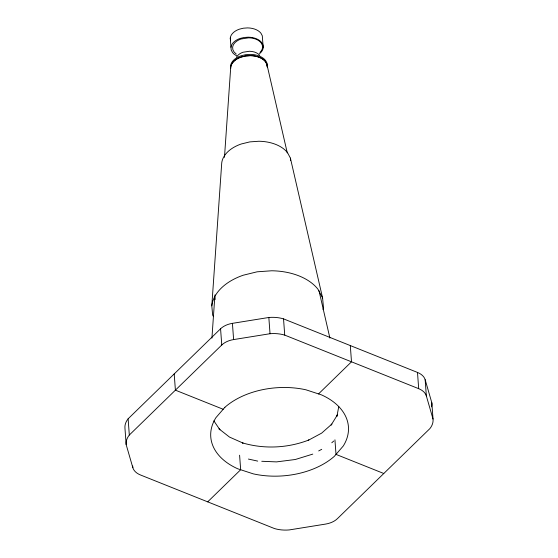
<?xml version="1.0" encoding="UTF-8"?>
<svg xmlns="http://www.w3.org/2000/svg" width="558" height="558" viewBox="0 0 558 558"><rect width="100%" height="100%" fill="white"/><g stroke="black" fill="none" stroke-linecap="round" stroke-linejoin="round"><path stroke-width="0.84" d="M213.421 316.567L212.654 315.117L211.81 305.833L221.728 162.985A33.933 21.72 -4.2 0 1 241.216 143.999L249.817 141.892L258.863 141.251A35.391 22.655 -4.2 0 1 287.558 152.732L290.404 158.123L322.594 297.986L323.438 307.27A54.733 35.035 -4.2 0 1 323.061 309.599M211.921 338.155L214.823 296.417A51.28 32.824 -4.2 0 1 215.053 294.833M224.469 157.377L230.733 67.162A18.009 11.53 -4.2 0 1 241.028 57.021L245.59 55.898L250.389 55.563A18.784 12.025 -4.2 0 1 265.622 61.652L267.136 64.512L267.408 67.567M338.783 406.51L336.92 416.31L337.409 414.88L331.131 425.056L331.898 424.045L321.659 433.12L308.253 440.318L308.832 440.011C287.705 448.165 264.101 449.302 242.367 442.85L243.072 443.101L229.477 437.06L219.001 428.865L219.943 429.806L213.86 420.871M128.124 418.8L220.57 328.781A18.47 11.823 -4.2 0 1 232.421 323.347L268.837 317.481A27.3 17.472 -4.2 0 1 283.534 318.869L417.496 372.437A18.47 11.823 -4.2 0 1 425.161 379.719L431.836 402.813L433.029 419.051A27.3 17.472 -4.2 0 1 429.876 428.621L337.43 518.64A18.47 11.823 -4.2 0 1 325.579 524.081L289.163 529.94A27.3 17.472 -4.2 0 1 274.466 528.552L140.504 474.984A18.47 11.823 -4.2 0 1 132.839 467.702L126.164 444.607L124.971 428.37A27.3 17.472 -4.2 0 1 128.124 418.8L129.317 435.038A27.3 17.472 -4.2 0 0 126.164 444.607M129.317 435.038L221.763 345.011A18.47 11.823 -4.2 0 1 233.614 339.578L270.03 333.719A27.3 17.472 -4.2 0 1 284.726 335.107L418.688 388.675A18.47 11.823 -4.2 0 1 426.354 395.957L433.029 419.051M207.695 501.851L240.665 469.738L239.598 455.209M318.527 393.92L351.498 361.807L350.305 345.576M331.794 442.773L333.726 441.057M318.674 450.948L321.722 449.309M312.773 454.107L295.315 459.499L276.524 461.891L261.758 461.278M248.415 459.06L257.698 461.11M223.186 409.272L175.4 390.161L174.208 373.93M383.792 473.498L336.007 454.386L334.94 439.823M236.236 54.042L234.081 52.027L232.853 49.697L232.63 47.207A14.661 9.388 -4.2 0 1 241.049 39.004L248.68 37.818A15.296 9.793 -4.2 0 1 261.081 42.778L262.309 45.107L262.539 47.597A14.661 9.388 -4.2 0 1 259.986 52.361M322.594 297.986L318.004 289.288A57.083 36.542 -4.2 0 0 271.711 270.776L257.126 271.809L243.26 275.213A54.733 35.035 -4.2 0 0 211.81 305.833M287.286 152.927L266.954 64.595L265.455 61.75A18.665 11.948 -4.2 0 0 250.319 55.695L245.548 56.037L241.014 57.146A17.898 11.46 -4.2 0 0 230.726 67.162M319.009 290.76L329.89 338.057M290.404 158.123L290.634 160.585M267.38 66.416L267.101 63.354L265.587 60.487A18.839 12.06 -4.2 0 0 250.312 54.377L245.499 54.719L240.916 55.835A18.065 11.565 -4.2 0 0 230.538 65.942L230.747 68.243M267.024 65.356L267.163 66.869M259.442 53.763A15.812 10.121 -4.2 0 0 263.216 47.73L262.971 45.045L261.646 42.534A16.489 10.553 -4.2 0 0 248.268 37.184L244.055 37.484L240.052 38.46A15.812 10.121 -4.2 0 0 230.963 47.311L231.207 49.99L232.533 52.508A16.489 10.553 -4.2 0 0 236.655 55.758M263.216 47.73L262.288 35.761L260.963 33.25A16.489 10.553 -4.2 0 0 247.585 27.9L243.372 28.2L239.368 29.183A15.812 10.121 -4.2 0 0 230.28 38.028L230.524 40.713M214.893 297.205L215.109 299.583M425.161 379.719L426.354 395.957M417.496 372.437L418.688 388.675M283.534 318.869L284.726 335.107M268.837 317.481L270.03 333.719M230.28 38.028L230.963 47.311M232.421 323.347L233.614 339.578M220.57 328.781L221.763 345.011M132.713 465.993L132.839 467.702M431.836 402.813A27.3 17.472 -4.2 0 1 431.529 406.887M259.742 55.402A12.785 8.189 -4.2 0 0 249.37 51.259L242.995 52.25A12.262 7.847 -4.2 0 0 236.613 57.042M224.909 407.277L215.918 417.67A69.018 44.18 -4.2 0 0 237.673 468.762L253.262 473.854A69.018 44.18 -4.2 0 0 334.284 456.381L343.275 445.988A69.018 44.18 -4.2 0 0 321.52 394.897L305.93 389.798A69.018 44.18 -4.2 0 0 224.909 407.277"/></g></svg>
